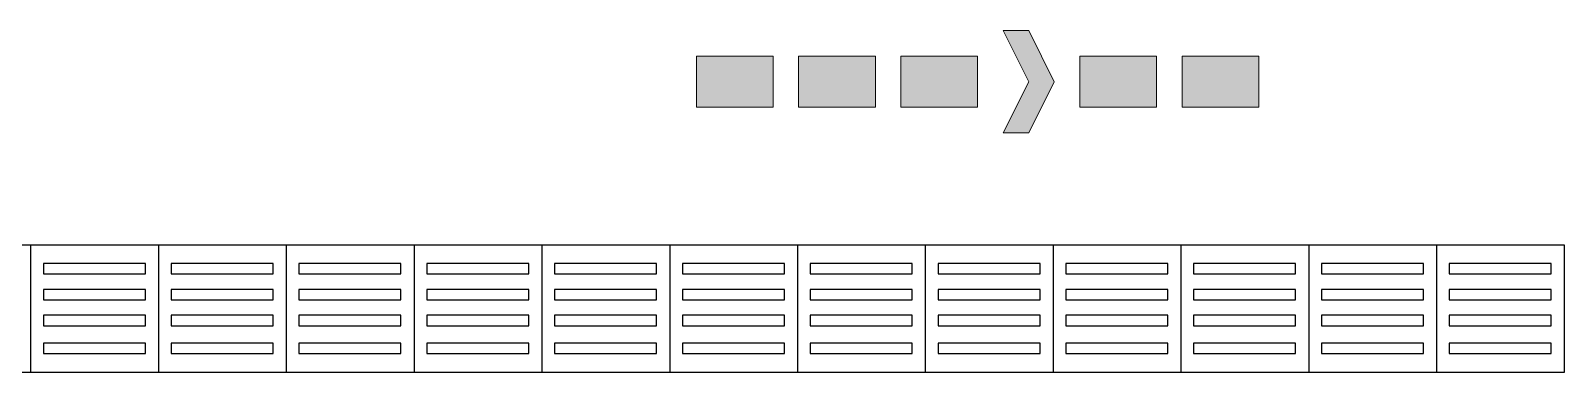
# Model space of a CAD drawing. Header units: metres. Extents: x 341 to 459, y 1341 to 1425.
# Drawn here: x 400.507 to 403.507, y 1377.068 to 1377.737 of the extents above; entities that cross this region are included whole.
import ezdxf
from ezdxf.enums import TextEntityAlignment as Align

# ---------------------------------------------------------------- set-up
doc = ezdxf.new("R2010")
doc.units = ezdxf.units.M
doc.layers.add('INC_EQUIP', color=10, linetype='Continuous', lineweight=20)
doc.layers.add('INC_PLACAS', color=10, linetype='Continuous', lineweight=20)
doc.layers.add('Itens de detalhe', color=7, linetype='Continuous')
doc.layers.add('Notas de texto-1', color=7, linetype='Continuous')
doc.styles.add('ROMANS', font='ROMANS.SHX')

# ---------------------------------------------------------------- blocks, each defined once
blk = doc.blocks.new('piso tatil')
at = {"layer": 'Itens de detalhe', "color": 252, "true_color": 0x939598, "extrusion": (0, 0, -1)}
for p, q in [((-111.5398, 27.6842), (-111.3071, 27.6842)), ((-111.5398, 27.6842), (-111.3071, 27.6842)), ((-111.3071, 27.6842), (-111.0571, 27.6842)), ((-111.3071, 27.6842), (-111.0571, 27.6842)), ((-111.3071, 27.6842), (-111.3071, 27.4342)), ((-111.3071, 27.6842), (-111.3071, 27.4342)), ((-111.0571, 27.6842), (-110.8071, 27.6842)), ((-111.0571, 27.6842), (-110.8071, 27.6842)), ((-111.0571, 27.6842), (-111.0571, 27.4342)), ((-111.0571, 27.6842), (-111.0571, 27.4342)), ((-110.8071, 27.6842), (-110.5571, 27.6842)), ((-110.8071, 27.6842), (-110.5571, 27.6842)), ((-110.8071, 27.6842), (-110.8071, 27.4342)), ((-110.8071, 27.6842), (-110.8071, 27.4342)), ((-110.5571, 27.6842), (-110.3071, 27.6842)), ((-110.5571, 27.6842), (-110.3071, 27.6842)), ((-110.5571, 27.6842), (-110.5571, 27.4342)), ((-110.5571, 27.6842), (-110.5571, 27.4342)), ((-110.3071, 27.6842), (-110.0571, 27.6842)), ((-110.3071, 27.6842), (-110.0571, 27.6842)), ((-110.3071, 27.6842), (-110.3071, 27.4342)), ((-110.3071, 27.6842), (-110.3071, 27.4342)), ((-110.0571, 27.6842), (-109.8071, 27.6842)), ((-110.0571, 27.6842), (-109.8071, 27.6842)), ((-110.0571, 27.6842), (-110.0571, 27.4342)), ((-110.0571, 27.6842), (-110.0571, 27.4342)), ((-109.8071, 27.6842), (-109.5571, 27.6842)), ((-109.8071, 27.6842), (-109.5571, 27.6842)), ((-109.8071, 27.6842), (-109.8071, 27.4342)), ((-109.8071, 27.6842), (-109.8071, 27.4342)), ((-109.5571, 27.6842), (-109.3071, 27.6842)), ((-109.5571, 27.6842), (-109.3071, 27.6842)), ((-109.5571, 27.6842), (-109.5571, 27.4342)), ((-109.5571, 27.6842), (-109.5571, 27.4342)), ((-109.3071, 27.6842), (-109.0571, 27.6842)), ((-109.3071, 27.6842), (-109.0571, 27.6842)), ((-109.3071, 27.6842), (-109.3071, 27.4342)), ((-109.3071, 27.6842), (-109.3071, 27.4342)), ((-109.0571, 27.6842), (-108.8071, 27.6842)), ((-109.0571, 27.6842), (-108.8071, 27.6842)), ((-109.0571, 27.6842), (-109.0571, 27.4342)), ((-109.0571, 27.6842), (-109.0571, 27.4342)), ((-108.8071, 27.6842), (-108.5571, 27.6842)), ((-108.8071, 27.6842), (-108.5571, 27.6842)), ((-108.8071, 27.6842), (-108.8071, 27.4342)), ((-108.8071, 27.6842), (-108.8071, 27.4342)), ((-108.5571, 27.6842), (-108.3071, 27.6842)), ((-108.5571, 27.6842), (-108.3071, 27.6842)), ((-108.5571, 27.6842), (-108.5571, 27.4342)), ((-108.5571, 27.6842), (-108.5571, 27.4342)), ((-108.3071, 27.6842), (-108.3071, 27.4342)), ((-111.0827, 27.6473), (-111.2822, 27.6473)), ((-111.2822, 27.6473), (-111.2822, 27.6268)), ((-111.0827, 27.6268), (-111.0827, 27.6473)), ((-110.8327, 27.6473), (-111.0322, 27.6473)), ((-111.0322, 27.6473), (-111.0322, 27.6268)), ((-110.8327, 27.6268), (-110.8327, 27.6473)), ((-110.5827, 27.6473), (-110.7822, 27.6473)), ((-110.7822, 27.6473), (-110.7822, 27.6268)), ((-110.5827, 27.6268), (-110.5827, 27.6473)), ((-110.3327, 27.6473), (-110.5322, 27.6473)), ((-110.5322, 27.6473), (-110.5322, 27.6268)), ((-110.3327, 27.6268), (-110.3327, 27.6473)), ((-110.0827, 27.6473), (-110.2822, 27.6473)), ((-110.2822, 27.6473), (-110.2822, 27.6268)), ((-110.0827, 27.6268), (-110.0827, 27.6473)), ((-109.8327, 27.6473), (-110.0322, 27.6473)), ((-110.0322, 27.6473), (-110.0322, 27.6268)), ((-109.8327, 27.6268), (-109.8327, 27.6473)), ((-109.5827, 27.6473), (-109.7822, 27.6473)), ((-109.7822, 27.6473), (-109.7822, 27.6268)), ((-109.5827, 27.6268), (-109.5827, 27.6473)), ((-109.3327, 27.6473), (-109.5322, 27.6473)), ((-109.5322, 27.6473), (-109.5322, 27.6268)), ((-109.3327, 27.6268), (-109.3327, 27.6473)), ((-109.0827, 27.6473), (-109.2822, 27.6473)), ((-109.2822, 27.6473), (-109.2822, 27.6268)), ((-109.0827, 27.6268), (-109.0827, 27.6473)), ((-108.8327, 27.6473), (-109.0322, 27.6473)), ((-109.0322, 27.6473), (-109.0322, 27.6268)), ((-108.8327, 27.6268), (-108.8327, 27.6473)), ((-108.5827, 27.6473), (-108.7822, 27.6473)), ((-108.7822, 27.6473), (-108.7822, 27.6268)), ((-108.5827, 27.6268), (-108.5827, 27.6473)), ((-108.3327, 27.6473), (-108.5322, 27.6473)), ((-108.5322, 27.6473), (-108.5322, 27.6268)), ((-108.3327, 27.6268), (-108.3327, 27.6473)), ((-111.2822, 27.6268), (-111.0827, 27.6268)), ((-111.0322, 27.6268), (-110.8327, 27.6268)), ((-110.7822, 27.6268), (-110.5827, 27.6268)), ((-110.5322, 27.6268), (-110.3327, 27.6268)), ((-110.2822, 27.6268), (-110.0827, 27.6268)), ((-110.0322, 27.6268), (-109.8327, 27.6268)), ((-109.7822, 27.6268), (-109.5827, 27.6268)), ((-109.5322, 27.6268), (-109.3327, 27.6268)), ((-109.2822, 27.6268), (-109.0827, 27.6268)), ((-109.0322, 27.6268), (-108.8327, 27.6268)), ((-108.7822, 27.6268), (-108.5827, 27.6268)), ((-108.5322, 27.6268), (-108.3327, 27.6268)), ((-111.0827, 27.5966), (-111.2822, 27.5966)), ((-111.2822, 27.5966), (-111.2822, 27.5761)), ((-111.2822, 27.5761), (-111.0827, 27.5761)), ((-111.0827, 27.5761), (-111.0827, 27.5966)), ((-110.8327, 27.5966), (-111.0322, 27.5966)), ((-111.0322, 27.5966), (-111.0322, 27.5761)), ((-111.0322, 27.5761), (-110.8327, 27.5761)), ((-110.8327, 27.5761), (-110.8327, 27.5966)), ((-110.5827, 27.5966), (-110.7822, 27.5966)), ((-110.7822, 27.5966), (-110.7822, 27.5761)), ((-110.7822, 27.5761), (-110.5827, 27.5761)), ((-110.5827, 27.5761), (-110.5827, 27.5966)), ((-110.3327, 27.5966), (-110.5322, 27.5966)), ((-110.5322, 27.5966), (-110.5322, 27.5761)), ((-110.5322, 27.5761), (-110.3327, 27.5761)), ((-110.3327, 27.5761), (-110.3327, 27.5966)), ((-110.0827, 27.5966), (-110.2822, 27.5966)), ((-110.2822, 27.5966), (-110.2822, 27.5761)), ((-110.2822, 27.5761), (-110.0827, 27.5761)), ((-110.0827, 27.5761), (-110.0827, 27.5966)), ((-109.8327, 27.5966), (-110.0322, 27.5966)), ((-110.0322, 27.5966), (-110.0322, 27.5761)), ((-110.0322, 27.5761), (-109.8327, 27.5761)), ((-109.8327, 27.5761), (-109.8327, 27.5966)), ((-109.5827, 27.5966), (-109.7822, 27.5966)), ((-109.7822, 27.5966), (-109.7822, 27.5761)), ((-109.7822, 27.5761), (-109.5827, 27.5761)), ((-109.5827, 27.5761), (-109.5827, 27.5966)), ((-109.3327, 27.5966), (-109.5322, 27.5966)), ((-109.5322, 27.5966), (-109.5322, 27.5761)), ((-109.5322, 27.5761), (-109.3327, 27.5761)), ((-109.3327, 27.5761), (-109.3327, 27.5966)), ((-109.0827, 27.5966), (-109.2822, 27.5966)), ((-109.2822, 27.5966), (-109.2822, 27.5761)), ((-109.2822, 27.5761), (-109.0827, 27.5761)), ((-109.0827, 27.5761), (-109.0827, 27.5966)), ((-108.8327, 27.5966), (-109.0322, 27.5966)), ((-109.0322, 27.5966), (-109.0322, 27.5761)), ((-109.0322, 27.5761), (-108.8327, 27.5761)), ((-108.8327, 27.5761), (-108.8327, 27.5966)), ((-108.5827, 27.5966), (-108.7822, 27.5966)), ((-108.7822, 27.5966), (-108.7822, 27.5761)), ((-108.7822, 27.5761), (-108.5827, 27.5761)), ((-108.5827, 27.5761), (-108.5827, 27.5966)), ((-108.3327, 27.5966), (-108.5322, 27.5966)), ((-108.5322, 27.5966), (-108.5322, 27.5761)), ((-108.5322, 27.5761), (-108.3327, 27.5761)), ((-108.3327, 27.5761), (-108.3327, 27.5966)), ((-111.0827, 27.5459), (-111.2822, 27.5459)), ((-111.2822, 27.5459), (-111.2822, 27.5254)), ((-111.0827, 27.5254), (-111.0827, 27.5459)), ((-110.8327, 27.5459), (-111.0322, 27.5459)), ((-111.0322, 27.5459), (-111.0322, 27.5254)), ((-110.8327, 27.5254), (-110.8327, 27.5459)), ((-110.5827, 27.5459), (-110.7822, 27.5459)), ((-110.7822, 27.5459), (-110.7822, 27.5254)), ((-110.5827, 27.5254), (-110.5827, 27.5459)), ((-110.3327, 27.5459), (-110.5322, 27.5459)), ((-110.5322, 27.5459), (-110.5322, 27.5254)), ((-110.3327, 27.5254), (-110.3327, 27.5459)), ((-110.0827, 27.5459), (-110.2822, 27.5459)), ((-110.2822, 27.5459), (-110.2822, 27.5254)), ((-110.0827, 27.5254), (-110.0827, 27.5459)), ((-109.8327, 27.5459), (-110.0322, 27.5459)), ((-110.0322, 27.5459), (-110.0322, 27.5254)), ((-109.8327, 27.5254), (-109.8327, 27.5459)), ((-109.5827, 27.5459), (-109.7822, 27.5459)), ((-109.7822, 27.5459), (-109.7822, 27.5254)), ((-109.5827, 27.5254), (-109.5827, 27.5459)), ((-109.3327, 27.5459), (-109.5322, 27.5459)), ((-109.5322, 27.5459), (-109.5322, 27.5254)), ((-109.3327, 27.5254), (-109.3327, 27.5459)), ((-109.0827, 27.5459), (-109.2822, 27.5459)), ((-109.2822, 27.5459), (-109.2822, 27.5254)), ((-109.0827, 27.5254), (-109.0827, 27.5459)), ((-108.8327, 27.5459), (-109.0322, 27.5459)), ((-109.0322, 27.5459), (-109.0322, 27.5254)), ((-108.8327, 27.5254), (-108.8327, 27.5459)), ((-108.5827, 27.5459), (-108.7822, 27.5459)), ((-108.7822, 27.5459), (-108.7822, 27.5254)), ((-108.5827, 27.5254), (-108.5827, 27.5459)), ((-108.3327, 27.5459), (-108.5322, 27.5459)), ((-108.5322, 27.5459), (-108.5322, 27.5254)), ((-108.3327, 27.5254), (-108.3327, 27.5459)), ((-111.2822, 27.5254), (-111.0827, 27.5254)), ((-111.0322, 27.5254), (-110.8327, 27.5254)), ((-110.7822, 27.5254), (-110.5827, 27.5254)), ((-110.5322, 27.5254), (-110.3327, 27.5254)), ((-110.2822, 27.5254), (-110.0827, 27.5254)), ((-110.0322, 27.5254), (-109.8327, 27.5254)), ((-109.7822, 27.5254), (-109.5827, 27.5254)), ((-109.5322, 27.5254), (-109.3327, 27.5254)), ((-109.2822, 27.5254), (-109.0827, 27.5254)), ((-109.0322, 27.5254), (-108.8327, 27.5254)), ((-108.7822, 27.5254), (-108.5827, 27.5254)), ((-108.5322, 27.5254), (-108.3327, 27.5254)), ((-111.0827, 27.4916), (-111.2822, 27.4916)), ((-111.2822, 27.4916), (-111.2822, 27.4712)), ((-111.0827, 27.4712), (-111.0827, 27.4916)), ((-110.8327, 27.4916), (-111.0322, 27.4916)), ((-111.0322, 27.4916), (-111.0322, 27.4712)), ((-110.8327, 27.4712), (-110.8327, 27.4916)), ((-110.5827, 27.4916), (-110.7822, 27.4916)), ((-110.7822, 27.4916), (-110.7822, 27.4712)), ((-110.5827, 27.4712), (-110.5827, 27.4916)), ((-110.3327, 27.4916), (-110.5322, 27.4916)), ((-110.5322, 27.4916), (-110.5322, 27.4712)), ((-110.3327, 27.4712), (-110.3327, 27.4916)), ((-110.0827, 27.4916), (-110.2822, 27.4916)), ((-110.2822, 27.4916), (-110.2822, 27.4712)), ((-110.0827, 27.4712), (-110.0827, 27.4916)), ((-109.8327, 27.4916), (-110.0322, 27.4916)), ((-110.0322, 27.4916), (-110.0322, 27.4712)), ((-109.8327, 27.4712), (-109.8327, 27.4916)), ((-109.5827, 27.4916), (-109.7822, 27.4916)), ((-109.7822, 27.4916), (-109.7822, 27.4712)), ((-109.5827, 27.4712), (-109.5827, 27.4916)), ((-109.3327, 27.4916), (-109.5322, 27.4916)), ((-109.5322, 27.4916), (-109.5322, 27.4712)), ((-109.3327, 27.4712), (-109.3327, 27.4916)), ((-109.0827, 27.4916), (-109.2822, 27.4916)), ((-109.2822, 27.4916), (-109.2822, 27.4712)), ((-109.0827, 27.4712), (-109.0827, 27.4916)), ((-108.8327, 27.4916), (-109.0322, 27.4916)), ((-109.0322, 27.4916), (-109.0322, 27.4712)), ((-108.8327, 27.4712), (-108.8327, 27.4916)), ((-108.5827, 27.4916), (-108.7822, 27.4916)), ((-108.7822, 27.4916), (-108.7822, 27.4712)), ((-108.5827, 27.4712), (-108.5827, 27.4916)), ((-108.3327, 27.4916), (-108.5322, 27.4916)), ((-108.5322, 27.4916), (-108.5322, 27.4712)), ((-108.3327, 27.4712), (-108.3327, 27.4916)), ((-111.2822, 27.4712), (-111.0827, 27.4712)), ((-111.0322, 27.4712), (-110.8327, 27.4712)), ((-110.7822, 27.4712), (-110.5827, 27.4712)), ((-110.5322, 27.4712), (-110.3327, 27.4712)), ((-110.2822, 27.4712), (-110.0827, 27.4712)), ((-110.0322, 27.4712), (-109.8327, 27.4712)), ((-109.7822, 27.4712), (-109.5827, 27.4712)), ((-109.5322, 27.4712), (-109.3327, 27.4712)), ((-109.2822, 27.4712), (-109.0827, 27.4712)), ((-109.0322, 27.4712), (-108.8327, 27.4712)), ((-108.7822, 27.4712), (-108.5827, 27.4712)), ((-108.5322, 27.4712), (-108.3327, 27.4712)), ((-111.3071, 27.4342), (-111.5398, 27.4342)), ((-111.3071, 27.4342), (-111.5398, 27.4342)), ((-111.0571, 27.4342), (-111.3071, 27.4342)), ((-111.0571, 27.4342), (-111.3071, 27.4342)), ((-110.8071, 27.4342), (-111.0571, 27.4342)), ((-110.8071, 27.4342), (-111.0571, 27.4342)), ((-110.5571, 27.4342), (-110.8071, 27.4342)), ((-110.5571, 27.4342), (-110.8071, 27.4342)), ((-110.3071, 27.4342), (-110.5571, 27.4342)), ((-110.3071, 27.4342), (-110.5571, 27.4342)), ((-110.0571, 27.4342), (-110.3071, 27.4342)), ((-110.0571, 27.4342), (-110.3071, 27.4342)), ((-109.8071, 27.4342), (-110.0571, 27.4342)), ((-109.8071, 27.4342), (-110.0571, 27.4342)), ((-109.5571, 27.4342), (-109.8071, 27.4342)), ((-109.5571, 27.4342), (-109.8071, 27.4342)), ((-109.3071, 27.4342), (-109.5571, 27.4342)), ((-109.3071, 27.4342), (-109.5571, 27.4342)), ((-109.0571, 27.4342), (-109.3071, 27.4342)), ((-109.0571, 27.4342), (-109.3071, 27.4342)), ((-108.8071, 27.4342), (-109.0571, 27.4342)), ((-108.8071, 27.4342), (-109.0571, 27.4342)), ((-108.5571, 27.4342), (-108.8071, 27.4342)), ((-108.5571, 27.4342), (-108.8071, 27.4342)), ((-108.3071, 27.4342), (-108.5571, 27.4342)), ((-108.3071, 27.4342), (-108.5571, 27.4342))]:
    blk.add_line(p, q, dxfattribs=at)
blk = doc.blocks.new('*U71')
at = {"layer": 'INC_EQUIP'}
h = blk.add_hatch(color=256, dxfattribs=at)
h.paths.add_polyline_path([(0.5, -0.5), (2, -0.5), (2, 0.5), (0.5, 0.5)])
h.paths.add_polyline_path([(2.5, -0.5), (4, -0.5), (4, 0.5), (2.5, 0.5)])
h.paths.add_polyline_path([(-7, -0.5), (-5.5, -0.5), (-5.5, 0.5), (-7, 0.5)])
h.paths.add_polyline_path([(-5, -0.5), (-3.5, -0.5), (-3.5, 0.5), (-5, 0.5)])
h.paths.add_polyline_path([(-1, -1), (-0.5, 0), (-1, 1), (-0.5, 1), (0, 0), (-0.5, -1)])
h.paths.add_polyline_path([(-3, -0.5), (-1.5, -0.5), (-1.5, 0.5), (-3, 0.5)])
at = {"flags": 128}
blk.add_lwpolyline([(-7, -0.5), (-5.5, -0.5), (-5.5, 0.5), (-7, 0.5)], close=True, dxfattribs=at)
at = {"layer": 'INC_EQUIP', "flags": 128}
for points in [[(-1, -1), (-0.5, 0), (-1, 1), (-0.5, 1), (0, 0), (-0.5, -1)], [(-5, -0.5), (-3.5, -0.5), (-3.5, 0.5), (-5, 0.5)], [(-3, -0.5), (-1.5, -0.5), (-1.5, 0.5), (-3, 0.5)], [(0.5, -0.5), (2, -0.5), (2, 0.5), (0.5, 0.5)], [(2.5, -0.5), (4, -0.5), (4, 0.5), (2.5, 0.5)]]:
    blk.add_lwpolyline(points, close=True, dxfattribs=at)
at = {"layer": 'INC_PLACAS', "style": 'ROMANS', "width": 0.95}
for tag, flags, p in [('COD', 3, (-6.032, -1.332)), ('DESC', 3, (-5.74, -2.179)), ('X', 1, (-6.655, -3.053))]:
    blk.add_attdef(tag, text='', height=0.651, dxfattribs=dict(at, flags=flags)).set_placement(p, align=Align.MIDDLE_CENTER)

msp = doc.modelspace()

# ---------------------------------------------------------------- block references
at = {"layer": 'INC_EQUIP', "xscale": -0.1000000000000001, "yscale": 0.1000000000000001, "zscale": 0.1000000000000001, "rotation": 180}
msp.add_blockref('*U71', (402.509, 1377.6373, 0.0219), dxfattribs=at)
at = {"layer": 'Notas de texto-1', "color": 252, "true_color": 0x939598}
msp.add_blockref('piso tatil', (511.8138, 1349.634), dxfattribs=at)

doc.saveas('drawing.dxf')
